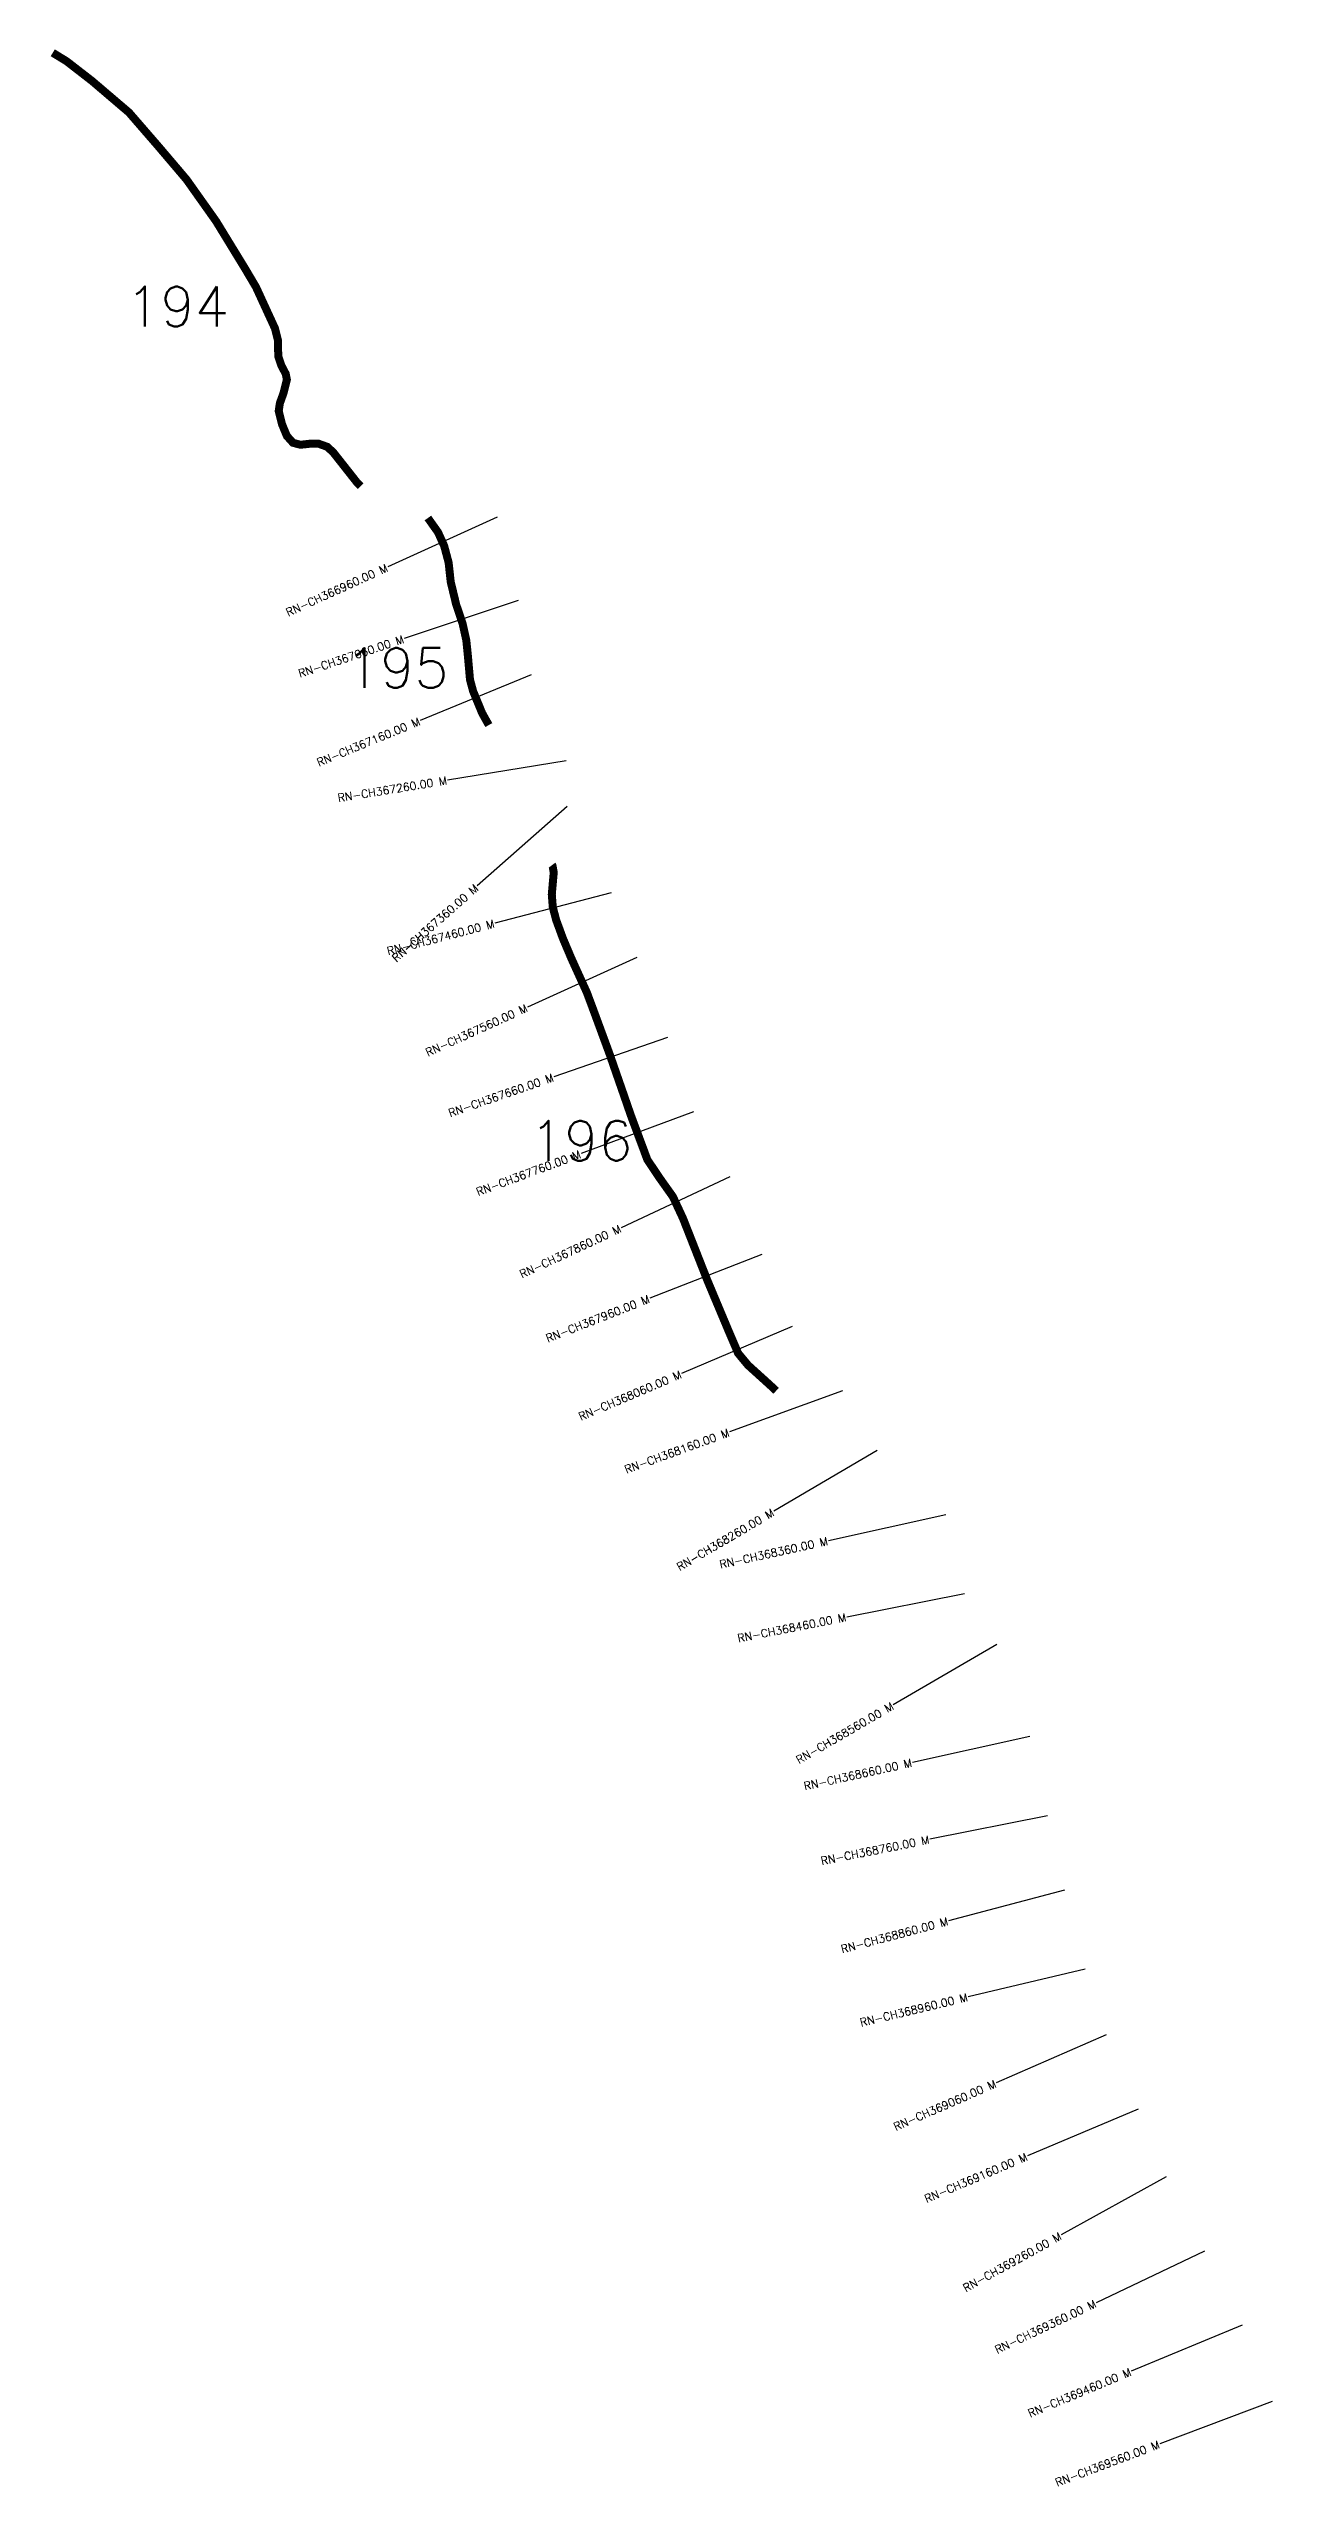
# Model space of a CAD drawing. Header units: metres. Extents: x 298399 to 302124, y 1966948 to 1969995.
# Drawn here: x 298399 to 299928, y 1966948 to 1969995 of the extents above; entities that cross this region are included whole.
import ezdxf
from ezdxf.enums import TextEntityAlignment as Align

# ---------------------------------------------------------------- set-up
doc = ezdxf.new("R2010")
doc.units = ezdxf.units.M
doc.header["$MEASUREMENT"] = 0
for name, color, linetype in [('ARTIFICIALLY PROTECTED', 4, 'Continuous'), ('CS', 134, 'Continuous'), ('CSMark', 6, 'Continuous')]:
    doc.layers.add(name, color=color, linetype=linetype)
doc.styles.get("Standard").update_dxf_attribs({"font": 'simplex.shx'})

msp = doc.modelspace()

# ---------------------------------------------------------------- linework, layer by layer
at = {"layer": 'ARTIFICIALLY PROTECTED', "const_width": 10, "flags": 128}
for points in [[(298404.4, 1969989.5), (298421.7, 1969978.9), (298453.3, 1969954.4), (298499.6, 1969914.9), (298536, 1969872.9), (298571.5, 1969831.1), (298608.5, 1969778.9), (298644.7, 1969719.7), (298658.3, 1969696.7), (298682.1, 1969644.9), (298685.8, 1969629.9), (298685.7, 1969621.1), (298686.4, 1969609.4), (298689.9, 1969598.8), (298695.5, 1969588.2), (298696.9, 1969581), (298692.7, 1969564.1), (298688.2, 1969551.7), (298686.7, 1969541.8), (298690.8, 1969525.3), (298696.9, 1969510.6), (298704.5, 1969502.1), (298713.8, 1969499.6), (298725.8, 1969500.9), (298736.6, 1969500.9), (298747.4, 1969497), (298754.9, 1969490), (298784.8, 1969452.1), (298789, 1969447.9)], [(298873.1, 1969408.1), (298875.7, 1969404.4), (298885.7, 1969390.3), (298893.4, 1969373.3), (298899, 1969352.3), (298901.6, 1969328.3), (298908.4, 1969300), (298916.5, 1969275.8), (298921.1, 1969255.2), (298923.1, 1969235.3), (298925.7, 1969206), (298929.6, 1969191.6), (298940.9, 1969164.1), (298949.2, 1969149.3)], [(299028.2, 1968974.3), (299028.8, 1968973.5), (299030.3, 1968965.1), (299027.9, 1968937.7), (299029.1, 1968921.9), (299033.3, 1968905.8), (299041.8, 1968882.6), (299052.2, 1968858), (299071.8, 1968814.8), (299079.8, 1968793.3), (299099.9, 1968738.7), (299122.2, 1968674.5), (299126.6, 1968661.7), (299147.3, 1968606.1), (299162.7, 1968583.1), (299179.2, 1968559.9), (299191.8, 1968532.8), (299222.3, 1968455.2), (299249, 1968391.6), (299260.7, 1968364.2), (299273.1, 1968349.3), (299300.7, 1968324.3), (299308.2, 1968317.3)]]:
    msp.add_lwpolyline(points, dxfattribs=at)
at = {"layer": 'CS'}
for p, q in [((298959.5, 1969409.2), (298823, 1969347)), ((298985.7, 1969305.1), (298843.5, 1969257.5)), ((299002.3, 1969212.1), (298863.6, 1969154.9)), ((299045.8, 1969104.6), (298897.7, 1969080.4)), ((299047, 1969047.5), (298934.5, 1968948.2)), ((299102, 1968939.6), (298956.9, 1968901.7)), ((299134.3, 1968858.7), (298997.7, 1968796.8)), ((299172.3, 1968758.9), (299030.6, 1968709.7)), ((299205, 1968666.1), (299064.4, 1968613.8)), ((299250.4, 1968584.7), (299114.5, 1968521.1)), ((299290.1, 1968487.7), (299150.4, 1968433)), ((299328, 1968397.5), (299190, 1968338.8)), ((299391, 1968317.2), (299250, 1968265.9)), ((299434.4, 1968242.8), (299305.1, 1968166.7)), ((299520, 1968162.2), (299373.5, 1968129.9)), ((299543.5, 1968063.7), (299396.4, 1968034.6)), ((299584, 1968000.4), (299454.4, 1967924.9)), ((299625, 1967885.2), (299478.6, 1967852.9)), ((299647.4, 1967786.2), (299500.3, 1967756.8)), ((299668.6, 1967693.4), (299523.7, 1967654.8)), ((299694.1, 1967594.7), (299548.2, 1967559.8)), ((299720.7, 1967512.3), (299583.2, 1967452.4)), ((299760.3, 1967419.7), (299622.2, 1967361.1)), ((299795.6, 1967335), (299664.3, 1967262.3)), ((299843.4, 1967241.9), (299707.9, 1967177.7)), ((299890.5, 1967149.5), (299751.9, 1967092)), ((299928, 1967054.2), (299787.6, 1967001.3))]:
    msp.add_line(p, q, dxfattribs=at)

# ---------------------------------------------------------------- texts
at = {"char_height": 50, "attachment_point": 1}
for s, insert in [('194', (298495.9, 1969697.4)), ('195', (298770.5, 1969245.8)), ('196', (299000.4, 1968654.9))]:
    msp.add_mtext_dynamic_manual_height_columns(s, width=84.374, gutter_width=1, heights=[74.2], dxfattribs=dict(at, insert=insert))
at = {"layer": 'CSMark'}
for s, rotation, p in [('RN-CH366960.00 M', 24.5207, (298822.1, 1969346.6)), ('RN-CH367060.00 M', 18.5228, (298842.6, 1969257.1)), ('RN-CH367160.00 M', 22.3927, (298862.6, 1969154.5)), ('RN-CH367260.00 M', 9.2831, (298896.7, 1969080.3)), ('RN-CH367360.00 M', 41.4217, (298933.8, 1968947.5)), ('RN-CH367360.00 M', 41.4217, (298933.8, 1968947.5)), ('RN-CH367460.00 M', 14.642, (298955.9, 1968901.4)), ('RN-CH367460.00 M', 14.642, (298955.9, 1968901.4)), ('RN-CH367560.00 M', 24.3855, (298996.7, 1968796.4)), ('RN-CH367560.00 M', 24.3855, (298996.7, 1968796.4)), ('RN-CH367660.00 M', 19.1507, (299029.7, 1968709.3)), ('RN-CH367760.00 M', 20.4016, (299063.5, 1968613.5)), ('RN-CH367760.00 M', 20.4016, (299063.5, 1968613.5)), ('RN-CH367860.00 M', 25.0598, (299113.6, 1968520.7)), ('RN-CH367860.00 M', 25.0598, (299113.6, 1968520.7)), ('RN-CH367960.00 M', 21.4093, (299149.5, 1968432.6)), ('RN-CH368060.00 M', 23.0594, (299189.1, 1968338.4)), ('RN-CH368160.00 M', 19.9763, (299249.1, 1968265.6)), ('RN-CH368260.00 M', 30.4747, (299304.2, 1968166.2)), ('RN-CH368360.00 M', 12.4141, (299372.5, 1968129.7)), ('RN-CH368460.00 M', 11.1722, (299395.4, 1968034.5)), ('RN-CH368560.00 M', 30.2181, (299453.6, 1967924.4)), ('RN-CH368660.00 M', 12.4577, (299477.6, 1967852.7)), ('RN-CH368760.00 M', 11.3168, (299499.4, 1967756.6)), ('RN-CH368860.00 M', 14.8784, (299522.7, 1967654.6)), ('RN-CH368960.00 M', 13.4458, (299547.3, 1967559.6)), ('RN-CH369060.00 M', 23.5336, (299582.3, 1967452)), ('RN-CH369160.00 M', 22.9894, (299621.3, 1967360.7)), ('RN-CH369260.00 M', 28.9748, (299663.5, 1967261.8)), ('RN-CH369360.00 M', 25.3482, (299707, 1967177.2)), ('RN-CH369460.00 M', 22.5439, (299751, 1967091.7)), ('RN-CH369560.00 M', 20.6253, (299786.7, 1967001))]:
    msp.add_text(s, height=10, rotation=rotation, dxfattribs=at).set_placement(p, align=Align.MIDDLE_RIGHT)

doc.saveas('drawing.dxf')
